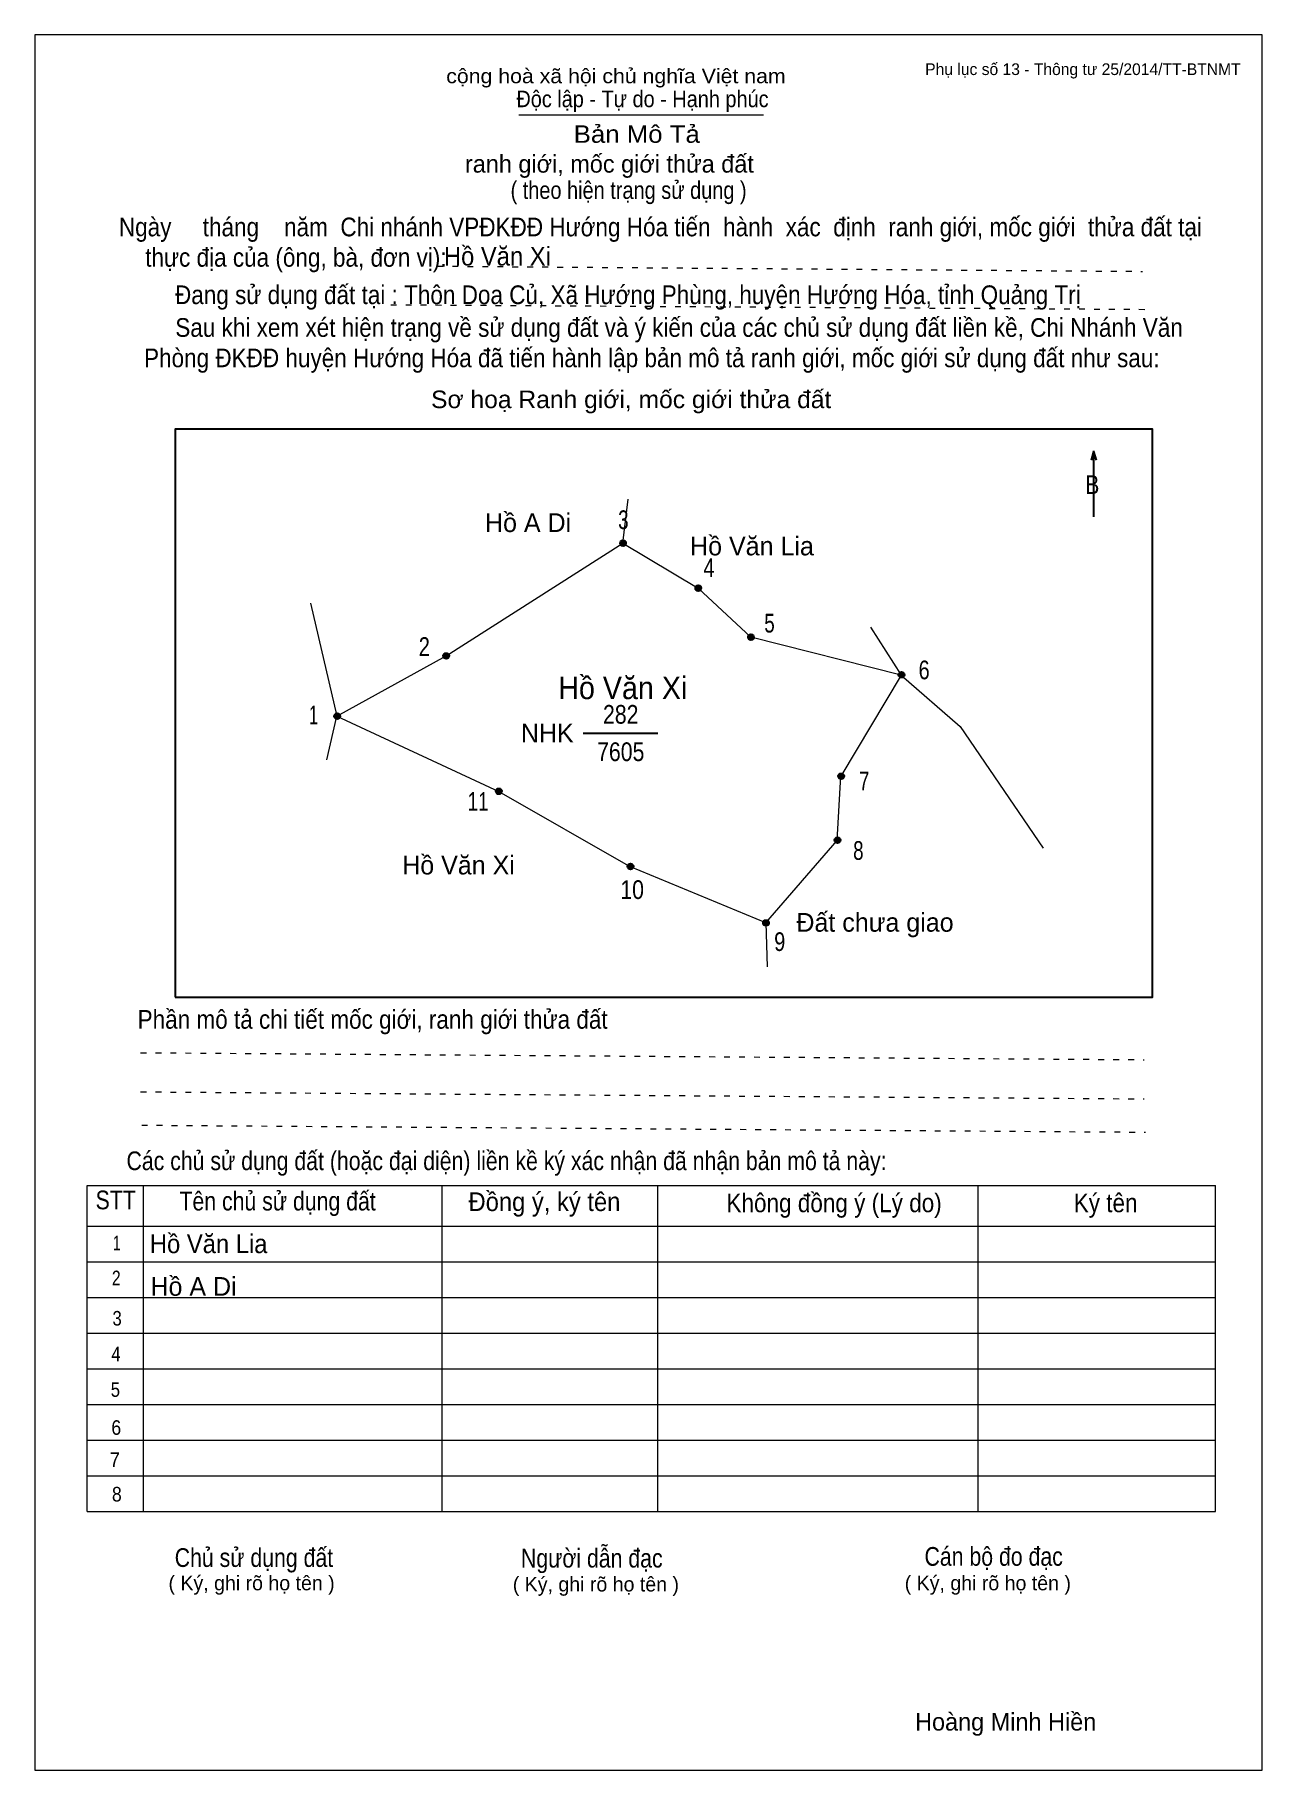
# Model space of a CAD drawing. Header units: centimetres. Extents: x 0 to 21, y 0 to 29.7.
import ezdxf
from ezdxf.enums import TextEntityAlignment as Align

# ---------------------------------------------------------------- set-up
doc = ezdxf.new("R2010")
doc.units = ezdxf.units.CM
doc.header["$LTSCALE"] = 0.13
doc.linetypes.add('DOTTED', pattern=[1.5, 0.3, -1.2])
for name, color, linetype, lineweight in [('1', 7, 'Continuous', 13), ('32', 7, 'Continuous', 25), ('33', 7, 'Continuous', 25), ('6', 7, 'Continuous', 13), ('62', 7, 'Continuous', 13)]:
    doc.layers.add(name, color=color, linetype=linetype, lineweight=lineweight)
for name, color, linetype in [('2', 7, 'Continuous'), ('34', 7, 'Continuous'), ('63', 7, 'Continuous')]:
    doc.layers.add(name, color=color, linetype=linetype)

msp = doc.modelspace()

# ---------------------------------------------------------------- hatches: boundary and pattern name
at = {"layer": '32'}
for points in [[(10.1144, 21, 1), (10.0144, 21, 1)], [(11.4015, 20.2277, 1), (11.3015, 20.2277, 1)], [(12.3025, 19.3911, 1), (12.2025, 19.3911, 1)], [(7.0896, 19.0693, 1), (6.9896, 19.0693, 1)], [(14.8767, 18.7475, 1), (14.7767, 18.7475, 1)], [(5.2233, 18.0396, 1), (5.1233, 18.0396, 1)], [(13.847, 17.0099, 1), (13.747, 17.0099, 1)], [(7.9906, 16.7525, 1), (7.8906, 16.7525, 1)], [(13.7827, 15.9158, 1), (13.6827, 15.9158, 1)], [(10.2431, 15.4653, 1), (10.1431, 15.4653, 1)], [(12.5599, 14.5, 1), (12.4599, 14.5, 1)]]:
    msp.add_hatch(color=256, dxfattribs=at).paths.add_polyline_path(points)

# ---------------------------------------------------------------- linework, layer by layer
at = {"layer": '1'}
msp.add_lwpolyline([(21, 0), (21, 29.7), (0, 29.7), (0, 0)], close=True, dxfattribs=at)
at = {"layer": '32'}
for centre in [(10.0644, 21), (11.3515, 20.2277), (12.2525, 19.3911), (7.0396, 19.0693), (14.8267, 18.7475), (5.1733, 18.0396), (13.797, 17.0099), (7.9406, 16.7525), (13.7327, 15.9158), (10.1931, 15.4653), (12.5099, 14.5)]:
    msp.add_circle(centre, 0.05, dxfattribs=at)
at = {"layer": '33'}
msp.add_line((9.38, 17.75), (10.66, 17.75), dxfattribs=at)
at = {"layer": '6'}
for p, q in [((10.06, 21), (10.15, 21.75)), ((4.72, 19.97), (5.17, 18.04)), ((14.3, 19.56), (14.82, 18.74)), ((14.82, 18.74), (13.79, 17.01)), ((5, 17.29), (5.17, 18.04)), ((12.51, 14.5), (10.19, 15.46)), ((12.51, 14.5), (12.53, 13.75))]:
    msp.add_line(p, q, dxfattribs=at)
for points in [[(5.17, 18.04), (7.04, 19.07), (10.06, 21), (11.35, 20.23)], [(14.82, 18.74), (12.25, 19.39), (11.35, 20.23)], [(14.82, 18.74), (15.83, 17.86), (17.25, 15.78)], [(5.17, 18.04), (7.94, 16.75), (10.19, 15.46)], [(12.51, 14.5), (13.73, 15.91), (13.79, 17.01)]]:
    msp.add_lwpolyline(points, dxfattribs=at)
at = {"layer": '62'}
for p, q in [((8.28, 28.33), (12.47, 28.33)), ((0.9, 10.01), (20.2, 10.01)), ((0.9, 4.43), (0.9, 10.01)), ((1.86, 4.43), (1.86, 10.01)), ((6.97, 4.43), (6.97, 9.99)), ((10.66, 4.43), (10.66, 9.99)), ((16.14, 4.43), (16.14, 10.01)), ((20.2, 4.43), (20.2, 10.01)), ((0.9, 9.31), (20.2, 9.31)), ((0.9, 8.7), (20.2, 8.7)), ((0.9, 8.09), (20.2, 8.09)), ((0.9, 7.48), (20.2, 7.48)), ((0.9, 6.87), (20.2, 6.87)), ((0.9, 6.26), (20.2, 6.26)), ((0.9, 5.65), (20.2, 5.65)), ((0.9, 5.04), (20.2, 5.04)), ((0.9, 4.43), (20.2, 4.43))]:
    msp.add_line(p, q, dxfattribs=at)
at = {"layer": '62', "linetype": 'DOTTED'}
for p, q in [((6.89, 25.74), (18.95, 25.65)), ((6.09, 25.08), (19.04, 25)), ((1.81, 12.28), (18.98, 12.16)), ((1.81, 11.61), (18.98, 11.49)), ((1.83, 11.04), (19, 10.92))]:
    msp.add_line(p, q, dxfattribs=at)
at = {"layer": '62', "lineweight": 25}
for p, q in [((18.11, 22.58), (18.11, 21.45)), ((18.11, 22.57), (18.07, 22.42)), ((18.11, 22.57), (18.16, 22.42))]:
    msp.add_line(p, q, dxfattribs=at)
msp.add_lwpolyline([(2.4, 13.23), (19.12, 13.23), (19.12, 22.95), (2.4, 22.95)], close=True, dxfattribs=at)

# ---------------------------------------------------------------- texts
at = {"layer": '2', "width": 0.95}
msp.add_text('Hồ Văn Xi', height=0.386, dxfattribs=at).set_placement((10.06, 18.33), align=Align.CENTER)
at = {"layer": '32'}
for s, width, p in [('3', 0.75, (10.07, 21.24)), ('4', 0.8, (11.535, 20.42)), ('5', 0.75, (12.57, 19.47)), ('2', 0.8, (6.665, 19.07)), ('6', 0.8, (15.215, 18.67)), ('1', 0.65, (4.77, 17.9)), ('7', 0.75, (14.19, 16.77)), ('11', 0.75, (7.585, 16.42)), ('8', 0.75, (14.09, 15.58)), ('10', 0.85, (10.22, 14.91)), ('9', 0.8, (12.745, 14.02))]:
    msp.add_text(s, height=0.32, dxfattribs=dict(at, width=width)).set_placement(p, align=Align.CENTER)
at = {"layer": '33'}
for s, p in [('Hồ A Di', (8.44, 21.19)), ('Hồ A Di', (8.44, 21.19)), ('Hồ Văn Lia', (12.27, 20.79)), ('Hồ Văn Xi', (7.25, 15.33)), ('Đất chưa giao', (14.375, 14.35)), ('Đất chưa giao', (14.375, 14.35))]:
    msp.add_text(s, height=0.32, dxfattribs=at).set_placement(p, align=Align.CENTER)
at = {"layer": '33', "width": 0.85}
for s, p in [('282', (10.025, 17.91)), ('7605', (10.025, 17.27))]:
    msp.add_text(s, height=0.32, dxfattribs=at).set_placement(p, align=Align.CENTER)
at = {"layer": '33'}
msp.add_text('NHK', height=0.32, dxfattribs=at).set_placement((9.22, 17.59), align=Align.RIGHT)
at = {"layer": '34', "width": 0.95}
for s, p in [('Hồ Văn Xi', (7, 25.75)), ('Hồ Văn Lia', (1.97, 8.85))]:
    msp.add_text(s, height=0.32, dxfattribs=at).set_placement(p)
at = {"layer": '34'}
msp.add_text('Hồ A Di', height=0.32, dxfattribs=at).set_placement((1.98, 8.12))
at = {"layer": '62'}
for s, height, width, p in [('cộng hoà xã hội chủ nghĩa Việt nam', 0.2474, 1.1, (7.04, 28.87)), ('Độc lập - Tự do - Hạnh phúc', 0.2828, 0.9, (8.24, 28.46)), ('Bản Mô Tả', 0.3, 1.1, (9.22, 27.85)), ('( theo hiện trạng sử dụng )', 0.3, 0.85, (8.14, 26.89)), ('Ngày     tháng    năm  Chi nhánh VPĐKĐĐ Hướng Hóa tiến  hành  xác  định  ranh giới, mốc giới  thửa đất tại ', 0.32, 0.9, (1.44, 26.25)), ('thực địa của (ông, bà, đơn vị): ', 0.32, 0.9, (1.89, 25.73)), ('Đang sử dụng đất tại : Thôn Doa Củ, Xã Hướng Phùng, huyện Hướng Hóa, tỉnh Quảng Trị', 0.32, 0.9, (2.4, 25.09)), ('     Sau khi xem xét hiện trạng về sử dụng đất và ý kiến của các chủ sử dụng đất liền kề, Chi Nhánh Văn ', 0.32, 0.9, (1.87, 24.53)), ('Phòng ĐKĐĐ huyện Hướng Hóa đã tiến hành lập bản mô tả ranh giới, mốc giới sử dụng đất như sau:', 0.32, 0.9, (1.87, 24.01)), ('Sơ hoạ Ranh giới, mốc giới thửa đất', 0.3, 1.05, (6.78, 23.31)), ('B', 0.32, 0.85, (17.97, 21.84)), ('Phần mô tả chi tiết mốc giới, ranh giới thửa đất ', 0.32, 0.9, (1.76, 12.69)), ('Các chủ sử dụng đất (hoặc đại diện) liền kề ký xác nhận đã nhận bản mô tả này:', 0.32, 0.85, (1.57, 10.27))]:
    msp.add_text(s, height=height, dxfattribs=dict(at, width=width)).set_placement(p)
msp.add_text('ranh giới, mốc giới thửa đất', height=0.3, dxfattribs=at).set_placement((7.36, 27.34))
for s, height, width, p in [('STT', 0.32, 0.85, (1.385, 9.6)), ('Tên chủ sử dụng đất', 0.32, 0.85, (4.155, 9.58)), ('Đồng ý, ký tên', 0.32, 0.95, (8.72, 9.57)), ('Không đồng ý (Lý do)', 0.32, 0.9, (13.675, 9.55)), ('Ký tên', 0.32, 0.9, (18.32, 9.55)), ('1', 0.25, 0.7, (1.405, 8.9)), ('2', 0.25, 0.8, (1.395, 8.3)), ('3', 0.25, 0.85, (1.41, 7.61)), ('4', 0.25, 0.85, (1.39, 7)), ('5', 0.25, 0.85, (1.38, 6.39)), ('6', 0.25, 0.9, (1.395, 5.74)), ('7', 0.25, 0.95, (1.37, 5.19)), ('8', 0.25, 0.9, (1.405, 4.6)), ('Người dẫn đạc', 0.32, 0.85, (9.53, 3.47)), ('Chủ sử dụng đất', 0.32, 0.85, (3.75, 3.48)), ('Cán bộ đo đạc', 0.32, 0.85, (16.405, 3.5))]:
    msp.add_text(s, height=height, dxfattribs=dict(at, width=width)).set_placement(p, align=Align.CENTER)
for p in [(3.71, 3.08), (9.6, 3.06), (16.305, 3.08)]:
    msp.add_text('( Ký, ghi rõ họ tên )', height=0.25, dxfattribs=at).set_placement(p, align=Align.CENTER)
at = {"layer": '63'}
msp.add_text('Phụ lục số 13 - Thông tư 25/2014/TT-BTNMT', height=0.2, dxfattribs=at).set_placement((20.63, 29.01), align=Align.RIGHT)
msp.add_text('Hoàng Minh Hiền', height=0.3, dxfattribs=at).set_placement((16.61, 0.68), align=Align.CENTER)

doc.saveas('drawing.dxf')
